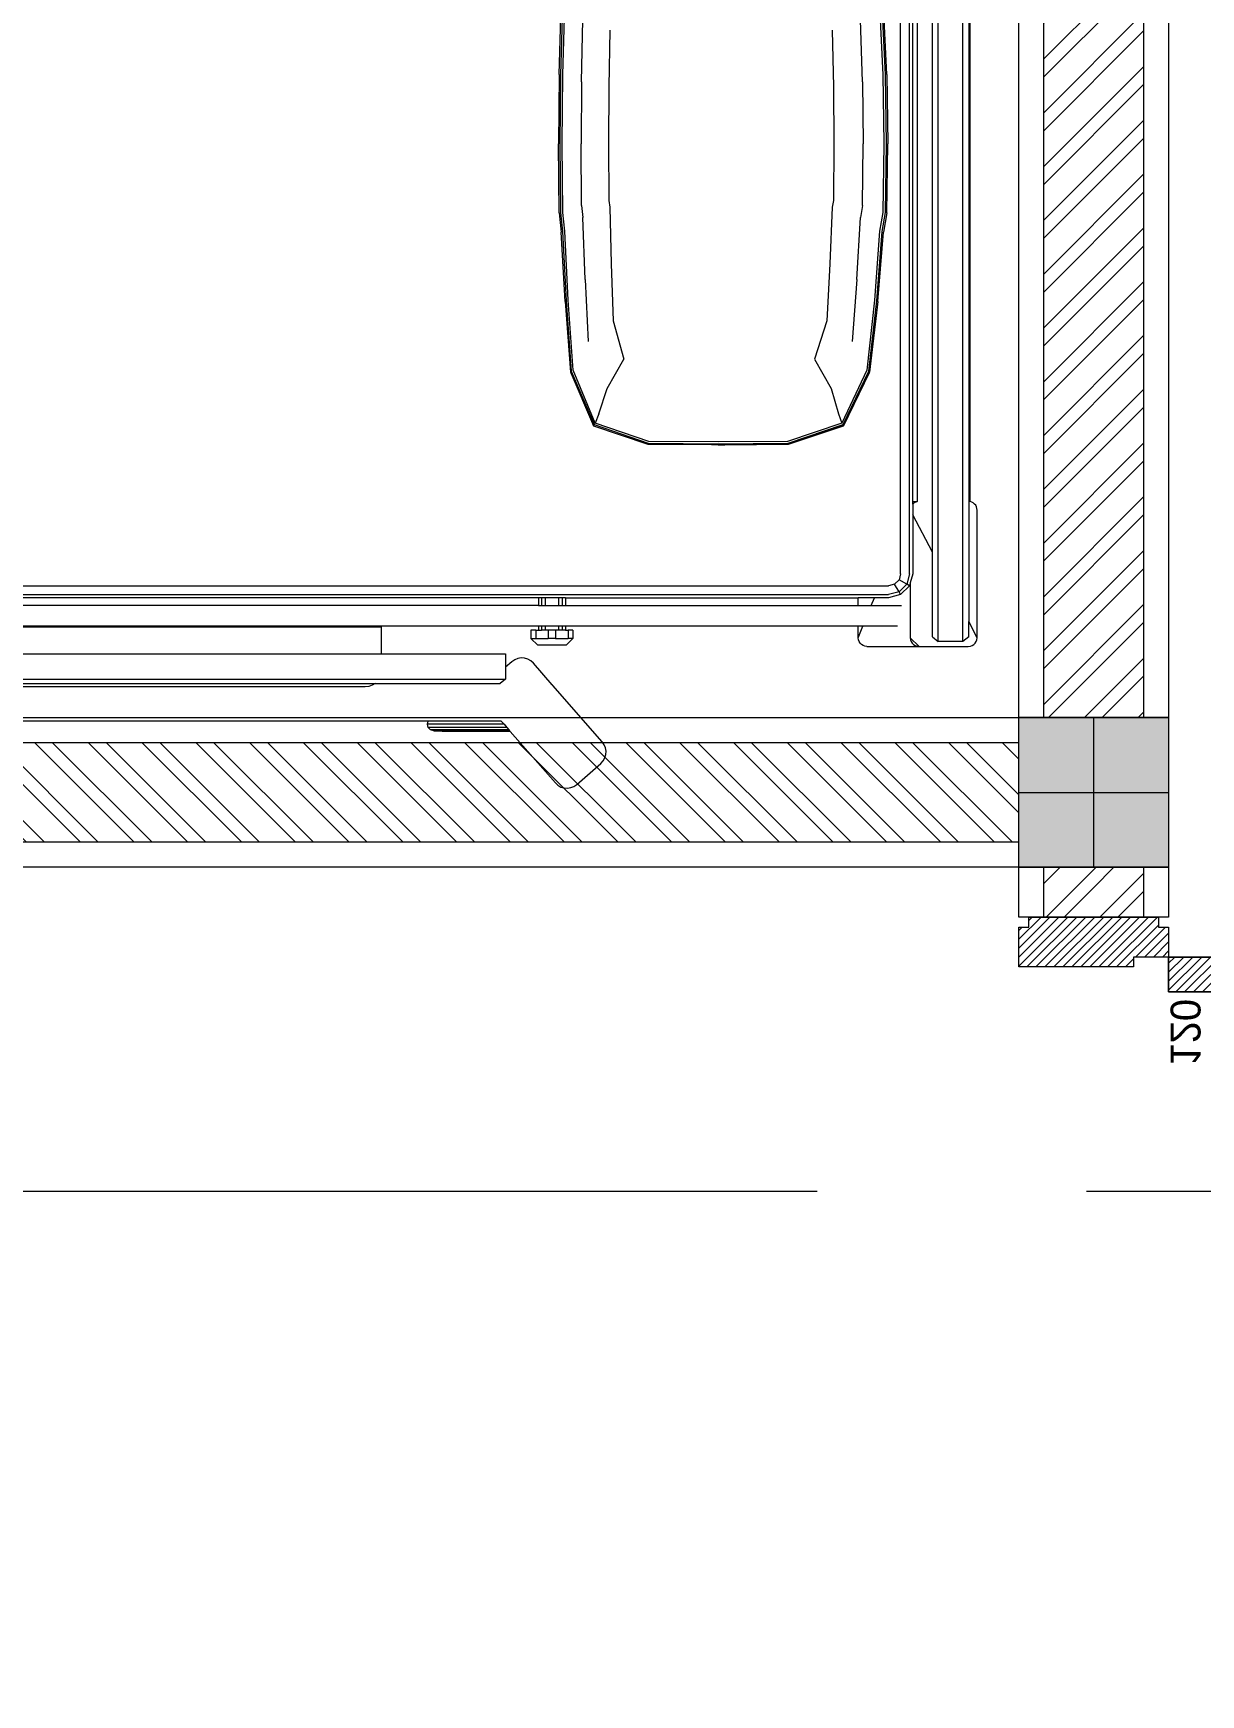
# Model space of a CAD drawing. Header units: millimetres. Extents: x -280308 to 6402717, y -14 to 2073074.
# Drawn here: x 21552 to 22722, y 750570 to 752234 of the extents above; entities that cross this region are included whole.
import ezdxf
from ezdxf.enums import TextEntityAlignment as Align

# ---------------------------------------------------------------- set-up
doc = ezdxf.new("R2010")
doc.units = ezdxf.units.MM
doc.linetypes.add('ACAD_ISO03W100', pattern=[30, 12, -18])
doc.linetypes.add('ACAD_ISO08W100', pattern=[36, 24, -3, 6, -3])
doc.layers.get('0').update_dxf_attribs({"lineweight": 0})
for name, color, linetype, lineweight in [('_Door & Window', 1, 'Continuous', 0), ('A-ALINE-1', 91, 'Continuous', 20), ('A-ALINE-3', 111, 'Continuous', 15), ('A-ALINE-6', 117, 'Continuous', 9), ('A-ANNOTATION', 144, 'Continuous', 0), ('A-Furn', 250, 'Continuous', 0), ('A-FURN-EQPM', 177, 'Continuous', 0)]:
    doc.layers.add(name, color=color, linetype=linetype, lineweight=lineweight)
doc.layers.add('A-FILL-1', color=7, linetype='Continuous', lineweight=0, true_color=0x454545)
doc.layers.add('A-TEXT', color=254, linetype='Continuous')
doc.styles.add('CENTURY', font='GOTHIC.TTF')
doc.styles.get("Standard").update_dxf_attribs({"font": 'arial.ttf'})

# ---------------------------------------------------------------- blocks, each defined once
blk = doc.blocks.new('*U539')
at = {"layer": 'A-ANNOTATION', "linetype": 'ACAD_ISO08W100', "ltscale": 0.25}
blk.add_lwpolyline([(0, -7.6411), (0, -228.3482)], dxfattribs=at)
at = {"layer": 'A-TEXT'}
blk.add_attdef('N', text='', height=0.9, dxfattribs=at).set_placement((0, 2.75), align=Align.MIDDLE_CENTER)
blk = doc.blocks.new('A$Cf37525da')
at = {"color": 124, "xscale": -360.0000000000001, "yscale": 360.0000000000001, "zscale": 360.0000000000001, "rotation": 270}
blk.add_blockref('*U539', (4643.8, -5900), dxfattribs=at)
blk = doc.blocks.new('A$C89b419f8')
at = {"color": 0, "linetype": 'ByBlock', "lineweight": -2}
for p, q in [((14.2, 253.4), (14.2, 1278.7)), ((39.1, 253.4), (39.1, 1278.7)), ((44.8, 342.6), (44.8, 1232.1)), ((67.8, 321.1), (67.8, 1230.3)), ((76.7, 321.1), (76.7, 1230.3)), ((8.4, 1163.4), (8.4, 273.2)), ((7, 393.4), (7, 1138.8)), ((60, 1138.8), (60, 393.4)), ((64.6, 393.4), (64.6, 1138.8)), ((90.6, 821.3), (93.9, 890.5)), ((91.9, 821), (95.1, 889.9)), ((97.7, 889.7), (94.5, 820.9)), ((415.1, 820.9), (413.1, 889.7)), ((415.5, 889.9), (417.5, 821)), ((418.8, 821.3), (416.7, 890.5)), ((114.8, 814), (116.9, 876)), ((145.4, 865.7), (144, 808.9)), ((368.2, 865.7), (369, 808.9)), ((396.4, 814), (395, 876)), ((90.6, 821.3), (89.5, 752)), ((90.8, 752), (91.9, 821)), ((94.5, 820.9), (93.5, 752)), ((415.8, 752), (415.1, 820.9)), ((417.5, 821), (418.2, 752)), ((418.8, 821.3), (419.5, 752)), ((114.8, 814), (114.1, 752)), ((144, 808.9), (143.6, 752)), ((369, 808.9), (369.3, 752)), ((396.4, 814), (396.8, 752)), ((90.6, 682.8), (89.5, 752)), ((91.9, 683.1), (90.8, 752)), ((93.5, 752), (94.5, 683.2)), ((114.8, 690), (114.1, 752)), ((143.6, 752), (144, 695.2)), ((369.3, 752), (369, 695.2)), ((396.4, 690), (396.8, 752)), ((415.1, 683.2), (415.8, 752)), ((418.2, 752), (417.5, 683.1)), ((418.8, 682.8), (419.5, 752)), ((90.6, 682.8), (93.9, 663.5)), ((95.1, 664.1), (91.9, 683.1)), ((94.5, 683.2), (97.7, 664.3)), ((114.8, 690), (116.9, 678)), ((144, 695.2), (145.4, 688.3)), ((145.4, 688.3), (147.6, 631.5)), ((368.2, 688.3), (366.8, 631.5)), ((369, 695.2), (368.2, 688.3)), ((396.4, 690), (395, 678)), ((413.1, 664.3), (415.1, 683.2)), ((417.5, 683.1), (415.5, 664.1)), ((418.8, 682.8), (416.7, 663.5)), ((120.5, 616), (116.9, 678)), ((392.8, 616), (395, 678)), ((99.6, 593.8), (93.9, 663.5)), ((100.7, 594.7), (95.1, 664.1)), ((97.7, 664.3), (103, 595.1)), ((409.7, 595.1), (413.1, 664.3)), ((415.5, 664.1), (411.9, 594.7)), ((413, 593.8), (416.7, 663.5)), ((120.5, 616), (125.4, 553.7)), ((147.6, 631.5), (150.8, 574.5)), ((366.8, 631.5), (364.8, 574.5)), ((392.8, 616), (389.7, 553.7)), ((99.6, 593.8), (108, 523.1)), ((108.7, 524.2), (100.7, 594.7)), ((103, 595.1), (110.5, 525.1)), ((404.9, 525.1), (409.7, 595.1)), ((411.9, 594.7), (406.7, 524.2)), ((413, 593.8), (407.5, 523.1)), ((150.8, 574.5), (162.9, 536.1)), ((364.8, 574.5), (354, 536.1)), ((162.9, 536.1), (146.4, 506.8)), ((370.7, 506.8), (354, 536.1)), ((108.3, 522.3), (108, 523.1)), ((108.3, 522.3), (134, 469.4)), ((134.4, 470.6), (108.7, 524.2)), ((110.5, 525.1), (135.6, 472.1)), ((382.7, 472.1), (404.9, 525.1)), ((406.7, 524.2), (383.9, 470.6)), ((407.2, 522.3), (384.4, 469.4)), ((407.5, 523.1), (407.2, 522.3)), ((146.4, 506.8), (139, 481.5)), ((379, 481.5), (370.7, 506.8)), ((134.4, 470.6), (134, 469.4)), ((134, 469.4), (189.3, 450.8)), ((134, 469.4), (134.3, 468.9)), ((134.3, 468.9), (189.5, 450.6)), ((189.5, 452), (134.4, 470.6)), ((139, 481.5), (135.6, 472.1)), ((135.6, 472.1), (190.1, 453.7)), ((329.1, 453.7), (382.7, 472.1)), ((383.9, 470.6), (329.7, 452)), ((329.8, 450.6), (384.1, 468.9)), ((384.4, 469.4), (330, 450.8)), ((379, 481.5), (382.7, 472.1)), ((384.4, 469.4), (383.9, 470.6)), ((384.1, 468.9), (384.4, 469.4)), ((253, 450.3), (189.3, 450.8)), ((259.6, 451.3), (189.5, 452)), ((189.5, 450.6), (253, 450.3)), ((190.1, 453.7), (259.6, 453.3)), ((259.6, 450.3), (253, 450.3)), ((259.6, 453.3), (329.1, 453.7)), ((329.7, 452), (259.6, 451.3)), ((259.6, 450.3), (266.2, 450.3)), ((266.2, 450.3), (330, 450.8)), ((266.2, 450.3), (329.8, 450.6)), ((0, 384.8), (0.2, 386.6)), ((0, 257.1), (0, 384.8)), ((0.2, 386.6), (0.7, 388.2)), ((0.7, 388.2), (1.5, 389.7)), ((1.5, 389.7), (2.6, 391)), ((2.6, 391), (3.9, 392.1)), ((3.9, 392.1), (5.4, 392.9)), ((5.4, 392.9), (7, 393.4)), ((60, 393.4), (61.6, 392.9)), ((64.6, 393.4), (60, 393.4)), ((61.6, 392.9), (63.1, 392.1)), ((63.1, 392.1), (64.4, 391)), ((64.4, 391), (64.6, 390.8)), ((64.6, 390.8), (64.6, 393.4)), ((64.6, 390.8), (64.6, 380.2)), ((44.8, 342.6), (64.6, 380.2)), ((64.6, 380.2), (64.6, 321.1)), ((44.8, 257.9), (44.8, 342.6)), ((64.6, 321.1), (67, 312.2)), ((67.8, 321.1), (70.6, 310.7)), ((76.7, 321.1), (78.3, 315.1)), ((67, 312.2), (67.8, 309.1)), ((67, 312.2), (67, 257.1)), ((67.8, 309.1), (70.6, 310.7)), ((67.8, 309.1), (76.7, 300.2)), ((70.6, 310.7), (78.3, 315.1)), ((70.6, 310.7), (78.3, 303)), ((76.7, 300.2), (78.3, 303)), ((76.7, 300.2), (88.7, 297)), ((78.3, 315.1), (82.7, 310.7)), ((78.3, 303), (82.7, 310.7)), ((78.3, 303), (88.7, 300.2)), ((82.7, 310.7), (88.7, 309.1)), ((2014.2, 309.1), (88.7, 309.1)), ((2014.2, 300.2), (88.7, 300.2)), ((106.1, 289.2), (75.7, 289.2)), ((88.7, 297), (102.9, 297)), ((102.9, 297), (119.2, 297)), ((106.1, 289.2), (102.9, 297)), ((119.2, 289.2), (106.1, 289.2)), ((412.6, 297), (119.2, 297)), ((119.2, 289.2), (119.2, 297)), ((412.6, 289.2), (119.2, 289.2)), ((412.6, 297), (415.8, 297)), ((412.6, 297), (412.6, 289.2)), ((415.8, 289.2), (412.6, 289.2)), ((415.8, 297), (419.4, 297)), ((415.8, 297), (415.8, 289.2)), ((419.4, 289.2), (415.8, 289.2)), ((419.4, 297), (432.9, 297)), ((419.4, 297), (419.4, 289.2)), ((432.9, 289.2), (419.4, 289.2)), ((432.9, 297), (436.5, 297)), ((432.9, 297), (432.9, 289.2)), ((436.5, 289.2), (432.9, 289.2)), ((436.5, 297), (439.6, 297)), ((436.5, 297), (436.5, 289.2)), ((439.6, 289.2), (436.5, 289.2)), ((439.6, 297), (1715.4, 297)), ((439.6, 297), (439.6, 289.2)), ((439.6, 289.2), (1715.3, 289.2)), ((0, 257.1), (8.4, 273.2)), ((8.4, 257.9), (8.4, 273.2)), ((79.9, 268.7), (114.5, 268.7)), ((114.5, 268.7), (119.2, 268.7)), ((119.2, 257.1), (114.5, 268.7)), ((119.2, 268.7), (412.6, 268.7)), ((119.2, 257.1), (119.2, 268.7)), ((412.6, 268.7), (415.8, 268.7)), ((412.6, 268.7), (412.6, 264.5)), ((415.8, 268.7), (419.4, 268.7)), ((415.8, 268.7), (415.8, 264.5)), ((419.4, 268.7), (432.9, 268.7)), ((419.4, 268.7), (419.4, 264.5)), ((432.9, 268.7), (436.5, 268.7)), ((432.9, 268.7), (432.9, 264.5)), ((436.5, 268.7), (439.6, 268.7)), ((436.5, 268.7), (436.5, 264.5)), ((439.6, 268.7), (1715.1, 268.7)), ((439.6, 268.7), (439.6, 264.5)), ((597.2, 268), (597.2, 240.9)), ((1130.4, 268), (597.2, 268)), ((0.2, 255.1), (0, 257.1)), ((0.9, 253.2), (0.2, 255.1)), ((1.9, 251.6), (0.9, 253.2)), ((3.3, 250.2), (1.9, 251.6)), ((5, 249.2), (3.3, 250.2)), ((8.4, 257.9), (14.2, 253.4)), ((14.2, 253.4), (39.1, 253.4)), ((44.8, 257.9), (39.1, 253.4)), ((67, 257.1), (58.1, 248.3)), ((63.7, 250.2), (62, 249.2)), ((65, 251.6), (63.7, 250.2)), ((66.1, 253.2), (65, 251.6)), ((66.8, 255.1), (66.1, 253.2)), ((67, 257.1), (66.8, 255.1)), ((114.3, 249.2), (115.9, 250.2)), ((115.9, 250.2), (117.3, 251.6)), ((117.3, 251.6), (118.3, 253.2)), ((118.3, 253.2), (119, 255.1)), ((119, 255.1), (119.2, 257.1)), ((405.1, 264.5), (410, 264.5)), ((405.1, 264.5), (405.1, 256.3)), ((405.1, 256.3), (410, 256.3)), ((405.1, 256.3), (412, 249.5)), ((412.6, 264.5), (410, 264.5)), ((410, 264.5), (410, 256.3)), ((422.5, 256.3), (410, 256.3)), ((412.6, 264.5), (415.8, 264.5)), ((415.8, 264.5), (419.4, 264.5)), ((419.4, 264.5), (422.5, 264.5)), ((422.5, 264.5), (429.8, 264.5)), ((422.5, 264.5), (422.5, 256.3)), ((422.5, 256.3), (429.8, 256.3)), ((429.8, 264.5), (432.9, 264.5)), ((429.8, 264.5), (429.8, 256.3)), ((442.2, 256.3), (429.8, 256.3)), ((432.9, 264.5), (436.5, 264.5)), ((439.6, 264.5), (436.5, 264.5)), ((442.2, 264.5), (439.6, 264.5)), ((447.1, 256.3), (440.2, 249.5)), ((442.2, 264.5), (447.1, 264.5)), ((442.2, 264.5), (442.2, 256.3)), ((447.1, 256.3), (442.2, 256.3)), ((447.1, 264.5), (447.1, 256.3)), ((6.8, 248.5), (5, 249.2)), ((8.9, 248.3), (6.8, 248.5)), ((58.1, 248.3), (8.9, 248.3)), ((60.2, 248.5), (58.1, 248.3)), ((110.4, 248.3), (58.1, 248.3)), ((62, 249.2), (60.2, 248.5)), ((110.4, 248.3), (112.4, 248.5)), ((112.4, 248.5), (114.3, 249.2)), ((412, 249.5), (440.2, 249.5)), ((444.7, 231.6), (447.3, 233.9)), ((447.3, 233.9), (450.3, 235.6)), ((450.3, 235.6), (453.5, 236.6)), ((453.5, 236.6), (456.9, 236.8)), ((456.9, 236.8), (460.2, 236.3)), ((460.2, 236.3), (463.4, 235)), ((463.4, 235), (466.3, 233)), ((597.2, 240.9), (472.7, 240.9)), ((472.7, 240.9), (472.7, 227.4)), ((1130.4, 240.9), (597.2, 240.9)), ((425.8, 210), (444.7, 231.6)), ((466.3, 233), (472.7, 227.4)), ((472.7, 227.4), (472.7, 215.5)), ((375.7, 152.7), (425.2, 209.3)), ((425.2, 209.4), (425.8, 210)), ((425.3, 209.4), (425.2, 209.4)), ((425.2, 209.3), (425.2, 209.4)), ((425.2, 209.3), (425.3, 209.4)), ((425.3, 209.4), (425.8, 210)), ((472.7, 215.5), (478, 211.3)), ((1221.1, 215.5), (472.7, 215.5)), ((603.3, 211.3), (478, 211.3)), ((603.3, 211.3), (606.1, 209.5)), ((1124.3, 211.3), (603.3, 211.3)), ((606.1, 209.5), (609.5, 208.3)), ((609.5, 208.3), (613.1, 207.9)), ((613.1, 207.9), (1114.4, 207.9)), ((471.3, 167.1), (469.3, 164.8)), ((474.1, 170.3), (471.3, 167.1)), ((471.3, 167.1), (550, 167.1)), ((476.9, 173.5), (474.1, 170.3)), ((474.1, 170.3), (550.9, 170.3)), ((476.9, 173.5), (550, 173.5)), ((547.7, 164.8), (550, 167.1)), ((550, 173.5), (1691.4, 173.6)), ((550.9, 170.3), (550, 173.5)), ((550, 167.1), (550.9, 170.3)), ((373.7, 149.8), (375.7, 152.7)), ((467.8, 163.1), (422.7, 111.6)), ((468.5, 163.9), (467.8, 163.1)), ((467.8, 163.1), (535.9, 163.1)), ((469.3, 164.8), (468.5, 163.9)), ((536.3, 163.9), (468.5, 163.9)), ((469.3, 164.8), (547.7, 164.8)), ((535.9, 163.1), (536.3, 163.9)), ((544.5, 163.9), (536.3, 163.9)), ((544.5, 163.9), (547.7, 164.8)), ((371.9, 143.3), (372.4, 146.6)), ((372.2, 139.9), (371.9, 143.3)), ((373.1, 136.7), (372.2, 139.9)), ((372.4, 146.6), (373.7, 149.8)), ((374.8, 133.7), (373.1, 136.7)), ((377.2, 131.1), (374.8, 133.7)), ((401.1, 110.1), (377.2, 131.1)), ((404, 108.1), (401.1, 110.1)), ((407.2, 106.9), (404, 108.1)), ((410.5, 106.3), (407.2, 106.9)), ((413.9, 106.6), (410.5, 106.3)), ((417.1, 107.5), (413.9, 106.6)), ((420.1, 109.2), (417.1, 107.5)), ((422.7, 111.6), (420.1, 109.2))]:
    blk.add_line(p, q, dxfattribs=at)
blk = doc.blocks.new('A$Ce288bb9c')
at = {"layer": 'A-Furn', "color": 0, "linetype": 'ByBlock', "lineweight": -2, "ltscale": 0.25, "xscale": -1}
blk.add_blockref('A$C89b419f8', (25908.3, -5527.2), dxfattribs=at)
blk = doc.blocks.new('A$Ccf87384a')
blk.add_wipeout([(-75, 75), (75, 75), (75, -75), (-75, -75)])
blk.add_wipeout([(-75, -75), (-75, 75), (75, 75), (75, -75)])
at = {"layer": 'A-FILL-1', "ltscale": 0.25}
h = blk.add_hatch(color=256, dxfattribs=at)
h.dxf.hatch_style = 1
h.paths.add_polyline_path([(-75, -75), (-75, 75), (75, 75), (75, -75)])
at = {"layer": 'A-ALINE-1'}
blk.add_lwpolyline([(-75, -75), (-75, 75), (75, 75), (75, -75)], close=True, dxfattribs=at)
at = {"layer": 'A-FILL-1', "ltscale": 0.25}
for p, q in [((0, 75), (0, -75)), ((-75, 0), (75, 0))]:
    blk.add_line(p, q, dxfattribs=at)
blk = doc.blocks.new('A$C6ab96ad6')
at = {"layer": 'A-Furn'}
h = blk.add_hatch(dxfattribs=at)
h.set_pattern_fill('ANSI31', color=256, scale=2, angle=540, style=0)
h.set_pattern_definition([(225, (-3598.3206, 30706.9954), (4.490128, -4.490128), [])])
h.paths.add_polyline_path([(10, 960), (10, 850), (2, 850), (2, 860), (-17, 860), (-17, 850), (-25, 850), (-25, 960)])
h = blk.add_hatch(dxfattribs=at)
h.set_pattern_fill('ANSI31', color=256, scale=2, angle=540, style=0)
h.set_pattern_definition([(225, (-3598.3206, 30816.9954), (4.490128, -4.490128), [])])
h.paths.add_polyline_path([(2, 860), (-17, 860), (-17, 250), (2, 250)])
h = blk.add_hatch(dxfattribs=at)
h.set_pattern_fill('ANSI31', color=256, scale=2, angle=540, style=0)
h.set_pattern_definition([(225, (-3198.3206, 30306.9954), (4.490128, -4.490128), [])])
h.paths.add_polyline_path([(-1210, 560), (-1210, 450), (-1202, 450), (-1202, 460), (-1183, 460), (-1183, 450), (-1175, 450), (-1175, 560)])
h = blk.add_hatch(dxfattribs=at)
h.set_pattern_fill('ANSI31', color=256, scale=2, angle=540, style=0)
h.set_pattern_definition([(225, (-3198.3206, 30816.9954), (4.490128, -4.490128), [])])
h.paths.add_polyline_path([(-1202, 460), (-1183, 460), (-1183, 250), (-1202, 250)])
h = blk.add_hatch(dxfattribs=at)
h.set_pattern_fill('ANSI31', color=256, scale=2, angle=540, style=0)
h.set_pattern_definition([(225, (-2593.7735, 30816.9954), (4.490128, -4.490128), [])])
h.paths.add_polyline_path([(-1210, 150), (-1210, 260), (-1202, 260), (-1202, 250), (-1183, 250), (-1183, 260), (-1175, 260), (-1175, 150)])
h = blk.add_hatch(dxfattribs=at)
h.set_pattern_fill('ANSI31', color=256, scale=2, angle=540, style=0)
h.set_pattern_definition([(225, (-2993.7735, 30816.9954), (4.490128, -4.490128), [])])
h.paths.add_polyline_path([(10, 150), (10, 260), (2, 260), (2, 250), (-17, 250), (-17, 260), (-25, 260), (-25, 150)])
h = blk.add_hatch(dxfattribs=at)
h.set_pattern_fill('ANSI31', color=256, scale=2, angle=540, style=0)
h.set_pattern_definition([(225, (-3898.3206, 30765.815), (4.490128, -4.490128), [])])
h.paths.add_polyline_path([(-1240, 0), (-1240, 10), (-1250, 10), (-1250, 140), (-1240, 140), (-1240, 150), (-1210, 150), (-1210, 115), (-1200, 115), (-1200, 0)])
h = blk.add_hatch(dxfattribs=at)
h.set_pattern_fill('ANSI31', color=256, scale=2, angle=540, style=0)
h.set_pattern_definition([(225, (-3598.3206, 30765.815), (4.490128, -4.490128), [])])
h.paths.add_polyline_path([(40, 0), (40, 10), (50, 10), (50, 140), (40, 140), (40, 150), (10, 150), (10, 115), (0, 115), (0, 0)])
at = {"layer": '_Door & Window'}
for points in [[(10, 960), (10, 850), (2, 850), (2, 860), (-17, 860), (-17, 850), (-25, 850), (-25, 960), (10, 960)], [(-1210, 560), (-1210, 450), (-1202, 450), (-1202, 460), (-1183, 460), (-1183, 450), (-1175, 450), (-1175, 560), (-1210, 560)], [(-1210, 150), (-1210, 260), (-1202, 260), (-1202, 250), (-1183, 250), (-1183, 260), (-1175, 260), (-1175, 150), (-1210, 150)], [(10, 150), (10, 260), (2, 260), (2, 250), (-17, 250), (-17, 260), (-25, 260), (-25, 150), (10, 150)], [(-1240, 0), (-1240, 10), (-1250, 10), (-1250, 140), (-1240, 140), (-1240, 150), (-1210, 150), (-1210, 115), (-1200, 115), (-1200, 0), (-1240, 0)], [(40, 0), (40, 10), (50, 10), (50, 140), (40, 140), (40, 150), (10, 150), (10, 115), (0, 115), (0, 0), (40, 0)]]:
    blk.add_lwpolyline(points, dxfattribs=at)
for points in [[(10, 150), (-25, 150), (-25, 960), (10, 960)], [(-1210, 150), (-1175, 150), (-1175, 560), (-1210, 560)]]:
    blk.add_lwpolyline(points, close=True, dxfattribs=at)
at = {"layer": '_Door & Window', "linetype": 'ACAD_ISO03W100', "ltscale": 0.02}
for centre, radius, start, end in [((22.2, 139.1), 822.2, 93.2889, 179.2425), ((-1218.1, 144.1), 418.1, 0.8095, 84.0847)]:
    blk.add_arc(centre, radius, start, end, dxfattribs=at)
at = {"layer": 'A-Furn'}
for points in [[(2, 860), (-17, 860), (-17, 250), (2, 250)], [(-1202, 460), (-1183, 460), (-1183, 250), (-1202, 250)]]:
    blk.add_lwpolyline(points, close=True, dxfattribs=at)
at = {"layer": 'Defpoints', "ltscale": 0.25, "insert": (-98.9, 182.1), "char_height": 30, "attachment_point": 1, "style": 'CENTURY'}
blk.add_mtext_dynamic_manual_height_columns('120', width=78.467, gutter_width=750, heights=[0], dxfattribs=at)
blk = doc.blocks.new('A$C7136d0a8')
at = {"layer": 'A-FILL-1', "ltscale": 0.25}
h = blk.add_hatch(dxfattribs=at)
h.set_pattern_fill('ANSI32', color=256, scale=4, angle=900)
h.set_pattern_definition([(225, (153695.378, -55618.278), (26.940768, -26.940768), []), (225, (153677.417, -55618.278), (26.940768, -26.940768), [])])
h.paths.add_polyline_path([(49017.2, -21082.6), (49017.2, -18532.7), (49117.2, -18532.7), (49117.2, -21082.6)])
h = blk.add_hatch(dxfattribs=at)
h.set_pattern_fill('ANSI32', color=256, scale=4, angle=990)
h.set_pattern_definition([(315, (83202.79, 83670.53), (26.940768, 26.940768), []), (315, (83202.79, 83652.57), (26.940768, 26.940768), [])])
h.paths.add_polyline_path([(48992.2, -21007.7), (47042.2, -21007.7), (47042.2, -20907.7), (48992.2, -20907.7)])
at = {"color": 1, "ltscale": 0.25}
blk.add_lwpolyline([(48992.2, -21032.7), (49142.2, -21032.7), (49142.2, -20882.7), (48992.2, -20882.7)], close=True, dxfattribs=at)
at = {"layer": 'A-ALINE-3', "linetype": 'Continuous'}
for points in [[(49017.2, -21082.6), (49017.2, -18532.7), (49117.2, -18532.7), (49117.2, -21082.6)], [(48992.2, -21007.7), (47042.2, -21007.7), (47042.2, -20907.7), (48992.2, -20907.7)]]:
    blk.add_lwpolyline(points, close=True, dxfattribs=at)
at = {"layer": 'A-ALINE-6'}
for points in [[(48992.2, -21082.6), (48992.2, -18532.7), (49142.2, -18532.7), (49142.2, -21082.6)], [(48992.2, -21032.7), (47042.2, -21032.7), (47042.2, -20882.7), (48992.2, -20882.7)]]:
    blk.add_lwpolyline(points, close=True, dxfattribs=at)
at = {"ltscale": 0.25, "xscale": -1, "rotation": 270}
blk.add_blockref('A$C6ab96ad6', (48992.2, -21132.6), dxfattribs=at)
at = {"ltscale": 0.25}
blk.add_blockref('A$Ccf87384a', (49067.2, -20957.7), dxfattribs=at)

msp = doc.modelspace()

# ---------------------------------------------------------------- block references
at = {"ltscale": 0.25}
msp.add_blockref('A$Cf37525da', (46364.4, 756973.7), dxfattribs=at)
at = {"layer": 'A-FURN-EQPM', "ltscale": 0.25}
msp.add_blockref('A$Ce288bb9c', (-3410.6, 756898.7), dxfattribs=at)

# ---------------------------------------------------------------- next in the draw order: block references
at = {"ltscale": 0.25}
msp.add_blockref('A$C7136d0a8', (-26452.8, 772431.3), dxfattribs=at)

doc.saveas('drawing.dxf')
